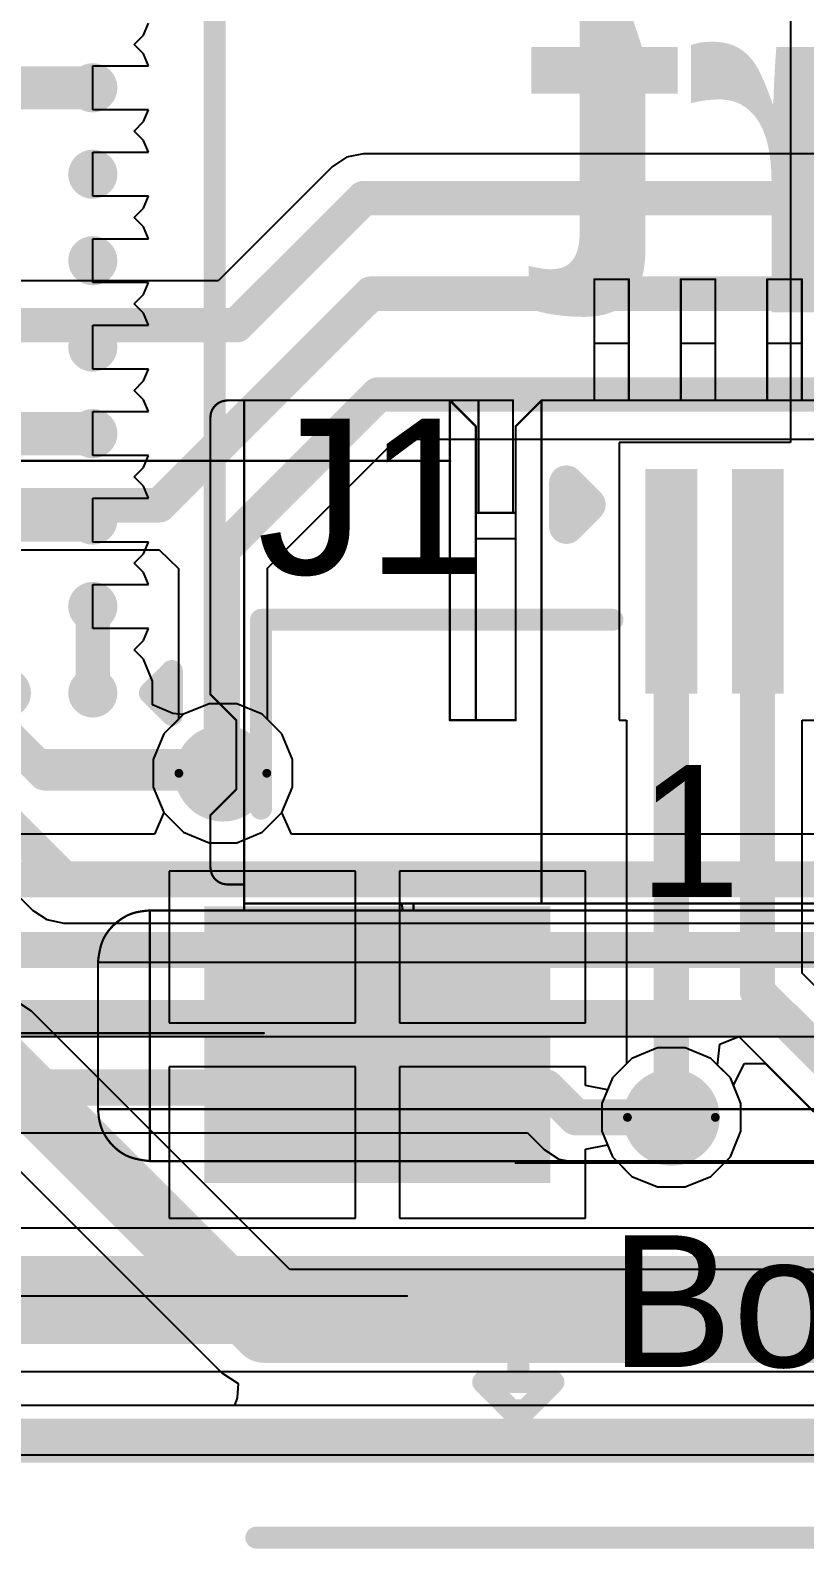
# Model space of a CAD drawing. Header units: inches. Extents: x 0 to 323, y -26 to 38.
# Drawn here: x 20.54 to 25.02, y -0.62 to 8.16 of the extents above; entities that cross this region are included whole.
import ezdxf

# ---------------------------------------------------------------- set-up
doc = ezdxf.new("R2010")
doc.units = ezdxf.units.IN
for name, color, linetype in [('Board Outline', 216, 'Continuous'), ('Bottom Layer', 5, 'Continuous'), ('Bottom Overlay', 54, 'Continuous'), ('Bottom Paste', 16, 'Continuous'), ('Bottom Solder', 6, 'Continuous'), ('Dimension', 6, 'Continuous'), ('Drill Drawing', 1, 'Continuous'), ('GND', 76, 'Continuous'), ('Mechanical 3', 76, 'Continuous'), ('Power', 16, 'Continuous'), ('Top Layer', 1, 'Continuous'), ('Top Overlay', 2, 'Continuous'), ('Top Paste', 8, 'Continuous'), ('Top Solder', 216, 'Continuous'), ('Via Holes', 16, 'Continuous')]:
    doc.layers.add(name, color=color, linetype=linetype)
doc.styles.add('Arial', font='', dxfattribs={"height": 0.2})
doc.styles.add('Arial_Bold', font='', dxfattribs={"height": 0.2})
doc.styles.get('Arial').set_extended_font_data('Arial')
doc.styles.get('Arial_Bold').set_extended_font_data('Arial', bold=True)

# ---------------------------------------------------------------- blocks, each defined once
blk = doc.blocks.new('_____2____40_B_23')
at = {"layer": 'Bottom Layer'}
h = blk.add_hatch(color=5, dxfattribs=at)
edge = h.paths.add_edge_path()
edge.add_arc((-2.75, 2), 0.1425, 0, 360)
h = blk.add_hatch(color=5, dxfattribs=at)
edge = h.paths.add_edge_path()
edge.add_arc((-2.25, 2), 0.1425, 0, 360)
h = blk.add_hatch(color=5, dxfattribs=at)
edge = h.paths.add_edge_path()
edge.add_arc((-2.75, 1.5), 0.1425, 0, 360)
h = blk.add_hatch(color=5, dxfattribs=at)
edge = h.paths.add_edge_path()
edge.add_arc((-2.75, 1), 0.1425, 0, 360)
h = blk.add_hatch(color=5, dxfattribs=at)
edge = h.paths.add_edge_path()
edge.add_arc((-2.25, 1), 0.1425, 0, 360)
h = blk.add_hatch(color=5, dxfattribs=at)
edge = h.paths.add_edge_path()
edge.add_arc((-2.75, 0.5), 0.1425, 0, 360)
h = blk.add_hatch(color=5, dxfattribs=at)
edge = h.paths.add_edge_path()
edge.add_arc((-2.25, 0.5), 0.1425, 0, 360)
h = blk.add_hatch(color=5, dxfattribs=at)
edge = h.paths.add_edge_path()
edge.add_arc((-2.75, 0), 0.1425, 0, 360)
h = blk.add_hatch(color=5, dxfattribs=at)
edge = h.paths.add_edge_path()
edge.add_arc((-2.75, -0.5), 0.1425, 0, 360)
h = blk.add_hatch(color=5, dxfattribs=at)
edge = h.paths.add_edge_path()
edge.add_arc((-2.75, -1), 0.1425, 0, 360)
h = blk.add_hatch(color=5, dxfattribs=at)
edge = h.paths.add_edge_path()
edge.add_arc((-2.75, -1.5), 0.1425, 0, 360)
h = blk.add_hatch(color=5, dxfattribs=at)
edge = h.paths.add_edge_path()
edge.add_arc((-2.25, -1.5), 0.1425, 0, 360)
at = {"layer": 'Bottom Paste'}
h = blk.add_hatch(color=16, dxfattribs=at)
edge = h.paths.add_edge_path()
edge.add_arc((-2.75, 2), 0.1425, 0, 360)
h = blk.add_hatch(color=16, dxfattribs=at)
edge = h.paths.add_edge_path()
edge.add_arc((-2.25, 2), 0.1425, 0, 360)
h = blk.add_hatch(color=16, dxfattribs=at)
edge = h.paths.add_edge_path()
edge.add_arc((-2.75, 1.5), 0.1425, 0, 360)
h = blk.add_hatch(color=16, dxfattribs=at)
edge = h.paths.add_edge_path()
edge.add_arc((-2.75, 1), 0.1425, 0, 360)
h = blk.add_hatch(color=16, dxfattribs=at)
edge = h.paths.add_edge_path()
edge.add_arc((-2.25, 1), 0.1425, 0, 360)
h = blk.add_hatch(color=16, dxfattribs=at)
edge = h.paths.add_edge_path()
edge.add_arc((-2.75, 0.5), 0.1425, 0, 360)
h = blk.add_hatch(color=16, dxfattribs=at)
edge = h.paths.add_edge_path()
edge.add_arc((-2.25, 0.5), 0.1425, 0, 360)
h = blk.add_hatch(color=16, dxfattribs=at)
edge = h.paths.add_edge_path()
edge.add_arc((-2.75, 0), 0.1425, 0, 360)
h = blk.add_hatch(color=16, dxfattribs=at)
edge = h.paths.add_edge_path()
edge.add_arc((-2.75, -0.5), 0.1425, 0, 360)
h = blk.add_hatch(color=16, dxfattribs=at)
edge = h.paths.add_edge_path()
edge.add_arc((-2.75, -1), 0.1425, 0, 360)
h = blk.add_hatch(color=16, dxfattribs=at)
edge = h.paths.add_edge_path()
edge.add_arc((-2.75, -1.5), 0.1425, 0, 360)
h = blk.add_hatch(color=16, dxfattribs=at)
edge = h.paths.add_edge_path()
edge.add_arc((-2.25, -1.5), 0.1425, 0, 360)
at = {"layer": 'Bottom Solder'}
h = blk.add_hatch(color=6, dxfattribs=at)
edge = h.paths.add_edge_path()
edge.add_arc((-2.75, 2), 0.1425, 0, 360)
h = blk.add_hatch(color=6, dxfattribs=at)
edge = h.paths.add_edge_path()
edge.add_arc((-2.25, 2), 0.1425, 0, 360)
h = blk.add_hatch(color=6, dxfattribs=at)
edge = h.paths.add_edge_path()
edge.add_arc((-2.75, 1.5), 0.1425, 0, 360)
h = blk.add_hatch(color=6, dxfattribs=at)
edge = h.paths.add_edge_path()
edge.add_arc((-2.75, 1), 0.1425, 0, 360)
h = blk.add_hatch(color=6, dxfattribs=at)
edge = h.paths.add_edge_path()
edge.add_arc((-2.25, 1), 0.1425, 0, 360)
h = blk.add_hatch(color=6, dxfattribs=at)
edge = h.paths.add_edge_path()
edge.add_arc((-2.75, 0.5), 0.1425, 0, 360)
h = blk.add_hatch(color=6, dxfattribs=at)
edge = h.paths.add_edge_path()
edge.add_arc((-2.25, 0.5), 0.1425, 0, 360)
h = blk.add_hatch(color=6, dxfattribs=at)
edge = h.paths.add_edge_path()
edge.add_arc((-2.75, 0), 0.1425, 0, 360)
h = blk.add_hatch(color=6, dxfattribs=at)
edge = h.paths.add_edge_path()
edge.add_arc((-2.75, -0.5), 0.1425, 0, 360)
h = blk.add_hatch(color=6, dxfattribs=at)
edge = h.paths.add_edge_path()
edge.add_arc((-2.75, -1), 0.1425, 0, 360)
h = blk.add_hatch(color=6, dxfattribs=at)
edge = h.paths.add_edge_path()
edge.add_arc((-2.75, -1.5), 0.1425, 0, 360)
h = blk.add_hatch(color=6, dxfattribs=at)
edge = h.paths.add_edge_path()
edge.add_arc((-2.25, -1.5), 0.1425, 0, 360)
at = {"layer": 'Bottom Overlay', "const_width": 0.127}
for points in [[(-3.4544, 2.3876), (-3.4544, -2.7178)], [(3.1496, 2.3876), (-3.4544, 2.3876)], [(-3.2072, 2.127), (-3.2072, 1.873)], [(-3.0802, 2), (-3.2072, 2.127)], [(-3.0802, 2), (-3.2072, 1.873)]]:
    blk.add_lwpolyline(points, dxfattribs=at)
at = {"layer": 'Bottom Overlay', "const_width": 0.0635}
for points in [[(-3.4861, 2.3876, 1), (-3.4226, 2.3876, 1)], [(-3.4861, 2.3876, 1), (-3.4226, 2.3876, 1)], [(-3.2389, 2.127, 1), (-3.1754, 2.127, 1)], [(-3.2389, 2.127, 1), (-3.1754, 2.127, 1)], [(-3.1119, 2, 1), (-3.0484, 2, 1)], [(-3.1119, 2, 1), (-3.0484, 2, 1)], [(-3.2389, 1.873, 1), (-3.1754, 1.873, 1)], [(-3.2389, 1.873, 1), (-3.1754, 1.873, 1)]]:
    blk.add_lwpolyline(points, format="xyb", close=True, dxfattribs=at)
blk = doc.blocks.new('AFC01_S15FCC_00_25')
at = {"layer": 'Top Layer'}
for points in [[(-3.35, 0.69), (-3.65, 0.69), (-3.65, 1.99), (-3.35, 1.99)], [(-2.85, 0.69), (-3.15, 0.69), (-3.15, 1.99), (-2.85, 1.99)], [(-4.2, -2.14), (-6.2, -2.14), (-6.2, -0.54), (-4.2, -0.54)]]:
    blk.add_hatch(color=1, dxfattribs=at).paths.add_polyline_path(points)
at = {"layer": 'Top Paste'}
for points in [[(-3.35, 0.69), (-3.65, 0.69), (-3.65, 1.99), (-3.35, 1.99)], [(-2.85, 0.69), (-3.15, 0.69), (-3.15, 1.99), (-2.85, 1.99)], [(-4.2, -2.14), (-6.2, -2.14), (-6.2, -0.54), (-4.2, -0.54)]]:
    blk.add_hatch(color=8, dxfattribs=at).paths.add_polyline_path(points)
at = {"layer": 'Top Solder'}
for points in [[(-3.35, 0.69), (-3.65, 0.69), (-3.65, 1.99), (-3.35, 1.99)], [(-2.85, 0.69), (-3.15, 0.69), (-3.15, 1.99), (-2.85, 1.99)], [(-4.2, -2.14), (-6.2, -2.14), (-6.2, -0.54), (-4.2, -0.54)]]:
    blk.add_hatch(color=216, dxfattribs=at).paths.add_polyline_path(points)
at = {"layer": 'Dimension', "const_width": 0.127}
blk.add_lwpolyline([(-5.9, -4.191), (5.9, -4.191)], dxfattribs=at)
at = {"layer": 'Dimension', "const_width": 0.0635}
blk.add_lwpolyline([(-5.9318, -4.191, 1), (-5.8683, -4.191, 1)], format="xyb", close=True, dxfattribs=at)
at = {"layer": 'Top Overlay'}
for points, const_width in [([(-4.1072, 1.9106), (-3.9802, 1.7836)], 0.2), ([(-4.1072, 1.6566), (-4.1072, 1.9106)], 0.2), ([(-4.1072, 1.6566), (-3.9802, 1.7836)], 0.2), ([(-5.8728, 1.1176), (-3.8408, 1.1176)], 0.127), ([(-5.8728, 0.0254), (-5.8728, 1.1176)], 0.127), ([(-4.385, -3.088), (-4.2072, -2.9102)], 0.127), ([(-4.2072, -2.9102), (-4.004, -2.9102)], 0.127), ([(-4.385, -3.2912), (-4.385, -3.088)], 0.127), ([(-4.5882, -3.2912), (-4.425, -3.4544)], 0.127), ([(-4.5882, -3.2912), (-4.385, -3.2912)], 0.127), ([(-4.385, -3.2912), (-4.1818, -3.2912)], 0.127), ([(-4.345, -3.4544), (-4.1818, -3.2912)], 0.127), ([(-4.425, -3.4544), (-4.345, -3.4544)], 0.127), ([(-5.441, -3.6322), (5.0362, -3.6322)], 0.127)]:
    blk.add_lwpolyline(points, dxfattribs=dict(at, const_width=const_width))
for points, const_width in [([(-4.1572, 1.9106, 1), (-4.0572, 1.9106, 1)], 0.1), ([(-4.1572, 1.9106, 1), (-4.0572, 1.9106, 1)], 0.1), ([(-4.0302, 1.7836, 1), (-3.9302, 1.7836, 1)], 0.1), ([(-4.0302, 1.7836, 1), (-3.9302, 1.7836, 1)], 0.1), ([(-4.1572, 1.6566, 1), (-4.0572, 1.6566, 1)], 0.1), ([(-4.1572, 1.6566, 1), (-4.0572, 1.6566, 1)], 0.1), ([(-5.9046, 1.1176, 1), (-5.8411, 1.1176, 1)], 0.0635), ([(-5.9046, 1.1176, 1), (-5.8411, 1.1176, 1)], 0.0635), ([(-3.8726, 1.1176, 1), (-3.8091, 1.1176, 1)], 0.0635), ([(-5.9046, 0.0254, 1), (-5.8411, 0.0254, 1)], 0.0635), ([(-4.239, -2.9102, 1), (-4.1755, -2.9102, 1)], 0.0635), ([(-4.239, -2.9102, 1), (-4.1755, -2.9102, 1)], 0.0635), ([(-4.0358, -2.9102, 1), (-3.9723, -2.9102, 1)], 0.0635), ([(-4.4168, -3.088, 1), (-4.3533, -3.088, 1)], 0.0635), ([(-4.4168, -3.088, 1), (-4.3533, -3.088, 1)], 0.0635), ([(-4.62, -3.2912, 1), (-4.5565, -3.2912, 1)], 0.0635), ([(-4.62, -3.2912, 1), (-4.5565, -3.2912, 1)], 0.0635), ([(-4.4168, -3.2912, 1), (-4.3533, -3.2912, 1)], 0.0635), ([(-4.4168, -3.2912, 1), (-4.3533, -3.2912, 1)], 0.0635), ([(-4.4168, -3.2912, 1), (-4.3533, -3.2912, 1)], 0.0635), ([(-4.2136, -3.2912, 1), (-4.1501, -3.2912, 1)], 0.0635), ([(-4.2136, -3.2912, 1), (-4.1501, -3.2912, 1)], 0.0635), ([(-4.4568, -3.4544, 1), (-4.3933, -3.4544, 1)], 0.0635), ([(-4.4568, -3.4544, 1), (-4.3933, -3.4544, 1)], 0.0635), ([(-4.3768, -3.4544, 1), (-4.3133, -3.4544, 1)], 0.0635), ([(-4.3768, -3.4544, 1), (-4.3133, -3.4544, 1)], 0.0635), ([(-5.4728, -3.6322, 1), (-5.4093, -3.6322, 1)], 0.0635)]:
    blk.add_lwpolyline(points, format="xyb", close=True, dxfattribs=dict(at, const_width=const_width))
at = {"layer": 'Top Overlay', "style": 'Arial'}
for s, p in [('1', (-3.6908, -0.485)), ('Board Edge ', (-3.8555, -3.2039))]:
    blk.add_text(s, height=0.762, dxfattribs=at).set_placement(p)

msp = doc.modelspace()

# ---------------------------------------------------------------- hatches: boundary and pattern name
at = {"layer": 'Bottom Layer'}
h = msp.add_hatch(color=5, dxfattribs=at)
edge = h.paths.add_edge_path()
edge.add_arc((21.6563, 3.8601), 0.25, 0, 360)
h = msp.add_hatch(color=5, dxfattribs=at)
edge = h.paths.add_edge_path()
edge.add_arc((24.25, 1.8698), 0.25, 0, 360)
at = {"layer": 'Bottom Solder'}
h = msp.add_hatch(color=6, dxfattribs=at)
edge = h.paths.add_edge_path()
edge.add_arc((21.6563, 3.8601), 0.15, 0, 360)
h = msp.add_hatch(color=6, dxfattribs=at)
edge = h.paths.add_edge_path()
edge.add_arc((24.25, 1.8698), 0.15, 0, 360)
at = {"layer": 'GND'}
h = msp.add_hatch(color=76, dxfattribs=at)
edge = h.paths.add_edge_path()
edge.add_arc((21.6563, 3.8601), 0.25, 0, 360)
h = msp.add_hatch(color=76, dxfattribs=at)
edge = h.paths.add_edge_path()
edge.add_arc((24.25, 1.8698), 0.25, 0, 360)
at = {"layer": 'Power'}
h = msp.add_hatch(color=16, dxfattribs=at)
edge = h.paths.add_edge_path()
edge.add_arc((21.6563, 3.8601), 0.25, 0, 360)
h = msp.add_hatch(color=16, dxfattribs=at)
edge = h.paths.add_edge_path()
edge.add_arc((24.25, 1.8698), 0.25, 0, 360)
at = {"layer": 'Top Layer'}
h = msp.add_hatch(color=1, dxfattribs=at)
edge = h.paths.add_edge_path()
edge.add_arc((21.6563, 3.8601), 0.25, 0, 360)
h = msp.add_hatch(color=1, dxfattribs=at)
edge = h.paths.add_edge_path()
edge.add_arc((24.25, 1.8698), 0.25, 0, 360)
at = {"layer": 'Top Solder'}
h = msp.add_hatch(color=216, dxfattribs=at)
edge = h.paths.add_edge_path()
edge.add_arc((21.6563, 3.8601), 0.15, 0, 360)
h = msp.add_hatch(color=216, dxfattribs=at)
edge = h.paths.add_edge_path()
edge.add_arc((24.25, 1.8698), 0.15, 0, 360)
at = {"layer": 'Via Holes'}
h = msp.add_hatch(color=7, dxfattribs=at)
edge = h.paths.add_edge_path()
edge.add_arc((21.6563, 3.8601), 0.15, 0, 360)
h = msp.add_hatch(color=7, dxfattribs=at)
edge = h.paths.add_edge_path()
edge.add_arc((24.25, 1.8698), 0.15, 0, 360)

# ---------------------------------------------------------------- linework, layer by layer
at = {"layer": 'Board Outline', "const_width": 0.254}
msp.add_lwpolyline([(0, 0), (38, 0)], dxfattribs=at)
at = {"layer": 'Bottom Layer'}
for p, q in [((21.1975, 8.1288), (21.226, 8.1976)), ((21.1433, 8.0746), (21.1975, 8.1288)), ((21.1975, 8.0204), (21.1433, 8.0746)), ((21.226, 7.9516), (21.1975, 8.0204)), ((20.9044, 7.6976), (20.9044, 7.9516)), ((20.9044, 7.9516), (21.226, 7.9516)), ((21.226, 7.6976), (20.9044, 7.6976)), ((21.1975, 7.6288), (21.226, 7.6976)), ((21.1433, 7.5746), (21.1975, 7.6288)), ((21.1975, 7.5204), (21.1433, 7.5746)), ((21.226, 7.4516), (21.1975, 7.5204)), ((20.9044, 7.1976), (20.9044, 7.4516)), ((20.9044, 7.4516), (21.226, 7.4516)), ((21.226, 7.1976), (20.9044, 7.1976)), ((21.1433, 7.0746), (21.1975, 7.1288)), ((21.1975, 7.1288), (21.226, 7.1976)), ((21.1975, 7.0204), (21.1433, 7.0746)), ((20.9044, 6.6976), (20.9044, 6.9516)), ((20.9044, 6.9516), (21.226, 6.9516)), ((21.226, 6.9516), (21.1975, 7.0204)), ((21.226, 6.6976), (20.9044, 6.6976)), ((21.1975, 6.6288), (21.226, 6.6976)), ((21.1433, 6.5746), (21.1975, 6.6288)), ((21.1975, 6.5204), (21.1433, 6.5746)), ((21.226, 6.4516), (21.1975, 6.5204)), ((20.9044, 6.1976), (20.9044, 6.4516)), ((20.9044, 6.4516), (21.226, 6.4516)), ((21.226, 6.1976), (20.9044, 6.1976)), ((21.1975, 6.1288), (21.226, 6.1976)), ((21.1433, 6.0746), (21.1975, 6.1288)), ((21.1975, 6.0204), (21.1433, 6.0746)), ((21.226, 5.9516), (21.1975, 6.0204)), ((20.9044, 5.6976), (20.9044, 5.9516)), ((20.9044, 5.9516), (21.226, 5.9516)), ((21.226, 5.6976), (20.9044, 5.6976)), ((21.1433, 5.5746), (21.1975, 5.6288)), ((21.1975, 5.6288), (21.226, 5.6976)), ((21.1975, 5.5204), (21.1433, 5.5746)), ((20.9044, 5.1976), (20.9044, 5.4516)), ((20.9044, 5.4516), (21.226, 5.4516)), ((21.226, 5.4516), (21.1975, 5.5204)), ((21.226, 5.1976), (20.9044, 5.1976)), ((21.1975, 5.1288), (21.226, 5.1976)), ((21.1433, 5.0746), (21.1975, 5.1288)), ((21.1975, 5.0204), (21.1433, 5.0746)), ((21.226, 4.9516), (21.1975, 5.0204)), ((20.9044, 4.6976), (20.9044, 4.9516)), ((20.9044, 4.9516), (21.226, 4.9516)), ((21.226, 4.6976), (20.9044, 4.6976)), ((21.1975, 4.6288), (21.226, 4.6976)), ((21.1433, 4.5746), (21.1975, 4.6288)), ((21.1975, 4.5204), (21.1433, 4.5746)), ((21.2501, 4.3934), (21.1975, 4.5204)), ((21.2501, 4.2559), (21.2501, 4.3934)), ((21.3671, 4.2064), (21.2501, 4.2559)), ((21.5763, 4.2625), (21.4284, 4.2013)), ((21.7364, 4.2625), (21.5763, 4.2625)), ((21.8843, 4.2013), (21.7364, 4.2625)), ((21.4276, 4.2004), (21.3671, 4.2064)), ((21.4284, 4.2013), (21.4276, 4.2004)), ((21.9975, 4.0881), (21.8843, 4.2013)), ((22.0587, 3.9402), (21.9975, 4.0881)), ((22.0587, 3.7801), (22.0587, 3.9402)), ((21.9975, 3.6322), (22.0587, 3.7801)), ((22.0534, 3.5085), (21.9975, 3.6322)), ((20.1579, 3.4663), (20.555, 3.0692)), ((25.2519, 3.5085), (22.0534, 3.5085)), ((20.555, 3.0692), (20.6384, 3.0134)), ((20.6384, 3.0134), (20.7369, 2.9939)), ((20.7369, 2.9939), (25.1453, 2.9939)), ((20.5494, 2.4833), (20.436, 2.5591)), ((22.0427, 0.9901), (20.5494, 2.4833)), ((24.0221, 2.211), (23.9089, 2.0978)), ((24.17, 2.2722), (24.0221, 2.211)), ((24.3301, 2.2722), (24.17, 2.2722)), ((24.478, 2.211), (24.3301, 2.2722)), ((24.5911, 2.0978), (24.478, 2.211)), ((23.9089, 2.0978), (23.8476, 1.9499)), ((24.6524, 1.9499), (24.5911, 2.0978)), ((23.8476, 1.9499), (23.8476, 1.7898)), ((24.6524, 1.7898), (24.6524, 1.9499)), ((23.8476, 1.7898), (23.9089, 1.6419)), ((24.5911, 1.6419), (24.6524, 1.7898)), ((23.9089, 1.6419), (24.0221, 1.5287)), ((24.478, 1.5287), (24.5911, 1.6419)), ((20.4712, 1.5726), (21.6506, 0.3932)), ((24.0221, 1.5287), (24.17, 1.4674)), ((24.3301, 1.4674), (24.478, 1.5287)), ((24.17, 1.4674), (24.3301, 1.4674)), ((29.826, 0.9901), (22.0427, 0.9901)), ((21.6506, 0.3932), (21.745, 0.3302)), ((21.745, 0.3302), (21.7398, 0.2485)), ((21.7238, 0.2032), (8.3343, 0.2032)), ((21.7398, 0.2485), (21.7238, 0.2032))]:
    msp.add_line(p, q, dxfattribs=at)
for points, const_width in [([(20.4044, 7.8246), (20.9044, 7.8246)], 0.25), ([(20.4044, 5.8246), (20.9044, 5.8246)], 0.25), ([(20.4044, 5.3246), (20.9044, 5.3246)], 0.25), ([(20.9044, 4.3246), (20.9044, 4.8246)], 0.2), ([(19.9044, 4.0837), (20.7369, 3.2512)], 0.2), ([(20.4044, 4.0821), (20.6264, 3.8601)], 0.2), ([(20.6264, 3.8601), (21.6563, 3.8601)], 0.2), ([(20.7369, 3.2512), (25.2519, 3.2512)], 0.2), ([(20.3022, 2.2361), (21.8979, 0.6404)], 0.381), ([(21.8979, 0.6404), (29.9708, 0.6404)], 0.381)]:
    msp.add_lwpolyline(points, dxfattribs=dict(at, const_width=const_width))
for points, const_width in [([(20.8419, 7.8246, 1), (20.9669, 7.8246, 1)], 0.125), ([(20.8419, 5.8246, 1), (20.9669, 5.8246, 1)], 0.125), ([(20.8419, 5.3246, 1), (20.9669, 5.3246, 1)], 0.125), ([(20.8544, 4.8246, 1), (20.9544, 4.8246, 1)], 0.1), ([(20.8544, 4.3246, 1), (20.9544, 4.3246, 1)], 0.1), ([(20.5764, 3.8601, 1), (20.6764, 3.8601, 1)], 0.1), ([(20.5764, 3.8601, 1), (20.6764, 3.8601, 1)], 0.1), ([(21.6063, 3.8601, 1), (21.7063, 3.8601, 1)], 0.1), ([(20.6869, 3.2512, 1), (20.7869, 3.2512, 1)], 0.1), ([(20.6869, 3.2512, 1), (20.7869, 3.2512, 1)], 0.1), ([(21.8026, 0.6404, 1), (21.9931, 0.6404, 1)], 0.1905), ([(21.8026, 0.6404, 1), (21.9931, 0.6404, 1)], 0.1905)]:
    msp.add_lwpolyline(points, format="xyb", close=True, dxfattribs=dict(at, const_width=const_width))
at = {"layer": 'Drill Drawing'}
for points, const_width in [([(21.9103, 3.8601, 1), (21.4023, 3.8601, 1)], 0.0508), ([(21.3896, 3.8601, 1), (21.415, 3.8601, 1)], 0.0254), ([(21.8976, 3.8601, 1), (21.923, 3.8601, 1)], 0.0254), ([(24.504, 1.8698, 1), (23.996, 1.8698, 1)], 0.0508), ([(23.9833, 1.8698, 1), (24.0087, 1.8698, 1)], 0.0254), ([(24.4913, 1.8698, 1), (24.5167, 1.8698, 1)], 0.0254)]:
    msp.add_lwpolyline(points, format="xyb", close=True, dxfattribs=dict(at, const_width=const_width))
at = {"layer": 'GND'}
for p, q in [((21.5763, 4.2625), (21.4284, 4.2013)), ((21.7364, 4.2625), (21.5763, 4.2625)), ((21.8843, 4.2013), (21.7364, 4.2625)), ((21.4284, 4.2013), (21.3152, 4.0881)), ((21.9975, 4.0881), (21.8843, 4.2013)), ((21.3152, 4.0881), (21.2539, 3.9402)), ((22.0587, 3.9402), (21.9975, 4.0881)), ((21.2539, 3.9402), (21.2539, 3.7801)), ((22.0587, 3.7801), (22.0587, 3.9402)), ((21.2539, 3.7801), (21.3152, 3.6322)), ((21.9975, 3.6322), (22.0587, 3.7801)), ((21.3152, 3.6322), (21.4284, 3.519)), ((21.8843, 3.519), (21.9975, 3.6322)), ((21.4284, 3.519), (21.5763, 3.4577)), ((21.7364, 3.4577), (21.8843, 3.519)), ((21.5763, 3.4577), (21.7364, 3.4577)), ((24.0221, 2.211), (23.9089, 2.0978)), ((24.17, 2.2722), (24.0221, 2.211)), ((24.3301, 2.2722), (24.17, 2.2722)), ((24.478, 2.211), (24.3301, 2.2722)), ((24.5911, 2.0978), (24.478, 2.211)), ((23.9089, 2.0978), (23.8476, 1.9499)), ((24.6524, 1.9499), (24.5911, 2.0978)), ((23.8476, 1.9499), (23.8476, 1.7898)), ((24.6524, 1.7898), (24.6524, 1.9499)), ((23.8476, 1.7898), (23.9089, 1.6419)), ((24.5911, 1.6419), (24.6524, 1.7898)), ((23.9089, 1.6419), (24.0221, 1.5287)), ((24.478, 1.5287), (24.5911, 1.6419)), ((24.0221, 1.5287), (24.17, 1.4674)), ((24.3301, 1.4674), (24.478, 1.5287)), ((24.17, 1.4674), (24.3301, 1.4674)), ((37.7698, 0.2032), (0.2032, 0.2032))]:
    msp.add_line(p, q, dxfattribs=at)
at = {"layer": 'Mechanical 3', "const_width": 0.0127}
for points in [[(23.8042, 6.7168), (24.0042, 6.7168)], [(23.8042, 6.0168), (23.8042, 6.7168)], [(24.0042, 6.0168), (24.0042, 6.7168)], [(24.3042, 6.0168), (24.3042, 6.7168)], [(24.3042, 6.7168), (24.5042, 6.7168)], [(24.5042, 6.0168), (24.5042, 6.7168)], [(24.8042, 6.7168), (25.0042, 6.7168)], [(24.8042, 6.0168), (24.8042, 6.7168)], [(25.0042, 6.0168), (25.0042, 6.7168)], [(23.8042, 6.3468), (24.0042, 6.3468)], [(24.3042, 6.3468), (24.5042, 6.3468)], [(24.8042, 6.3468), (25.0042, 6.3468)], [(21.6842, 6.0168), (22.9832, 6.0168)], [(21.7792, 3.0668), (21.7792, 6.0168)], [(22.9692, 4.1668), (22.9692, 6.0168)], [(22.9692, 6.0168), (23.1192, 5.8668)], [(22.9832, 6.0168), (23.1342, 6.0168)], [(22.9832, 6.0028), (22.9832, 6.0168)], [(23.1342, 5.3668), (23.1342, 6.0168)], [(23.1342, 6.0168), (23.3342, 6.0168)], [(23.3342, 5.3668), (23.3342, 6.0168)], [(23.3492, 5.8668), (23.4992, 6.0168)], [(23.4992, 3.1068), (23.4992, 6.0168)], [(23.4992, 6.0168), (28.7992, 6.0168)], [(21.5842, 4.3168), (21.5842, 5.9168)], [(23.1192, 4.1668), (23.1192, 5.8668)], [(23.3492, 4.1668), (23.3492, 5.8668)], [(18.9992, 5.6668), (22.9716, 5.6668)], [(18.9992, 5.6668), (22.9716, 5.6668)], [(23.1192, 5.3668), (23.3492, 5.3668)], [(23.1192, 5.2168), (23.3492, 5.2168)], [(21.5842, 4.3168), (21.7342, 4.1668)], [(21.7342, 3.7668), (21.7342, 4.1668)], [(22.9692, 4.1668), (23.3492, 4.1668)], [(21.5842, 3.6168), (21.7342, 3.7668)], [(21.5842, 3.3168), (21.5842, 3.6168)], [(21.6842, 3.2168), (21.7792, 3.2168)], [(21.7792, 3.1068), (30.5192, 3.1068)], [(22.6896, 3.1068), (22.6967, 3.0668)], [(22.7592, 3.0668), (22.7592, 3.1068)], [(21.2342, 3.0668), (31.0642, 3.0668)], [(21.2342, 2.7668), (21.2342, 3.0668)], [(20.9342, 1.9168), (20.9342, 2.7668)], [(20.9342, 2.7668), (21.2342, 2.7668)], [(21.2342, 2.7668), (31.0642, 2.7668)], [(21.2342, 1.9168), (21.2342, 2.7668)], [(12.9492, 2.3368), (20.8939, 2.3368)], [(12.9492, 2.3368), (20.8939, 2.3368)], [(13.9492, 2.3568), (21.8939, 2.3568)], [(13.9492, 2.3568), (21.8939, 2.3568)], [(15.2492, 2.3368), (23.1939, 2.3368)], [(15.2492, 2.3368), (23.1939, 2.3368)], [(16.2492, 2.3368), (24.1939, 2.3368)], [(16.2492, 2.3368), (24.1939, 2.3368)], [(17.2492, 2.3368), (25.1939, 2.3368)], [(17.2492, 2.3368), (25.1939, 2.3368)], [(18.2492, 2.3368), (26.1939, 2.3368)], [(18.2492, 2.3368), (26.1939, 2.3368)], [(19.2492, 2.3368), (27.1939, 2.3368)], [(19.2492, 2.3368), (27.1939, 2.3368)], [(20.9342, 1.9168), (21.2342, 1.9168)], [(21.2342, 1.9168), (31.0642, 1.9168)], [(21.2342, 1.6168), (21.2342, 1.9168)], [(21.2342, 1.6168), (31.0642, 1.6168)], [(23.3492, 1.6068), (23.3492, 1.6168)], [(23.3492, 1.6068), (28.9492, 1.6068)], [(18.7492, 0.8368), (22.7216, 0.8368)], [(18.7492, 0.8368), (22.7216, 0.8368)], [(1.9992, -0.0832), (35.9992, -0.0832)]]:
    msp.add_lwpolyline(points, dxfattribs=at)
at = {"layer": 'Mechanical 3', "const_width": 0.00635}
for points in [[(23.801, 6.7168, 1), (23.8074, 6.7168, 1)], [(23.801, 6.7168, 1), (23.8074, 6.7168, 1)], [(24.001, 6.7168, 1), (24.0074, 6.7168, 1)], [(24.001, 6.7168, 1), (24.0074, 6.7168, 1)], [(24.301, 6.7168, 1), (24.3074, 6.7168, 1)], [(24.301, 6.7168, 1), (24.3074, 6.7168, 1)], [(24.501, 6.7168, 1), (24.5074, 6.7168, 1)], [(24.501, 6.7168, 1), (24.5074, 6.7168, 1)], [(24.801, 6.7168, 1), (24.8074, 6.7168, 1)], [(24.801, 6.7168, 1), (24.8074, 6.7168, 1)], [(25.001, 6.7168, 1), (25.0074, 6.7168, 1)], [(25.001, 6.7168, 1), (25.0074, 6.7168, 1)], [(23.801, 6.3468, 1), (23.8074, 6.3468, 1)], [(24.001, 6.3468, 1), (24.0074, 6.3468, 1)], [(24.301, 6.3468, 1), (24.3074, 6.3468, 1)], [(24.501, 6.3468, 1), (24.5074, 6.3468, 1)], [(24.801, 6.3468, 1), (24.8074, 6.3468, 1)], [(25.001, 6.3468, 1), (25.0074, 6.3468, 1)], [(21.6103, 5.9875, 1), (21.6166, 5.9875, 1)], [(21.6103, 5.9875, 1), (21.6166, 5.9875, 1)], [(21.6222, 5.9979, 1), (21.6286, 5.9979, 1)], [(21.6222, 5.9979, 1), (21.6286, 5.9979, 1)], [(21.6356, 6.006, 1), (21.6419, 6.006, 1)], [(21.6356, 6.006, 1), (21.6419, 6.006, 1)], [(21.6501, 6.0114, 1), (21.6564, 6.0114, 1)], [(21.6501, 6.0114, 1), (21.6564, 6.0114, 1)], [(21.681, 6.0168, 1), (21.6874, 6.0168, 1)], [(21.681, 6.0168, 1), (21.6874, 6.0168, 1)], [(21.776, 6.0168, 1), (21.7824, 6.0168, 1)], [(22.966, 6.0168, 1), (22.9724, 6.0168, 1)], [(22.966, 6.0168, 1), (22.9724, 6.0168, 1)], [(22.98, 6.0168, 1), (22.9864, 6.0168, 1)], [(22.98, 6.0168, 1), (22.9864, 6.0168, 1)], [(22.98, 6.0168, 1), (22.9864, 6.0168, 1)], [(22.98, 6.0028, 1), (22.9864, 6.0028, 1)], [(23.131, 6.0168, 1), (23.1374, 6.0168, 1)], [(23.131, 6.0168, 1), (23.1374, 6.0168, 1)], [(23.131, 6.0168, 1), (23.1374, 6.0168, 1)], [(23.331, 6.0168, 1), (23.3374, 6.0168, 1)], [(23.331, 6.0168, 1), (23.3374, 6.0168, 1)], [(23.496, 6.0168, 1), (23.5024, 6.0168, 1)], [(23.496, 6.0168, 1), (23.5024, 6.0168, 1)], [(23.496, 6.0168, 1), (23.5024, 6.0168, 1)], [(23.801, 6.0168, 1), (23.8074, 6.0168, 1)], [(24.001, 6.0168, 1), (24.0074, 6.0168, 1)], [(24.301, 6.0168, 1), (24.3074, 6.0168, 1)], [(24.501, 6.0168, 1), (24.5074, 6.0168, 1)], [(24.801, 6.0168, 1), (24.8074, 6.0168, 1)], [(25.001, 6.0168, 1), (25.0074, 6.0168, 1)], [(21.581, 5.9168, 1), (21.5874, 5.9168, 1)], [(21.581, 5.9168, 1), (21.5874, 5.9168, 1)], [(21.5828, 5.9324, 1), (21.5891, 5.9324, 1)], [(21.5828, 5.9324, 1), (21.5891, 5.9324, 1)], [(21.5859, 5.9477, 1), (21.5923, 5.9477, 1)], [(21.5859, 5.9477, 1), (21.5923, 5.9477, 1)], [(21.5917, 5.9621, 1), (21.598, 5.9621, 1)], [(21.5917, 5.9621, 1), (21.5981, 5.9621, 1)], [(23.116, 5.8668, 1), (23.1224, 5.8668, 1)], [(23.116, 5.8668, 1), (23.1224, 5.8668, 1)], [(23.346, 5.8668, 1), (23.3524, 5.8668, 1)], [(23.346, 5.8668, 1), (23.3524, 5.8668, 1)], [(22.9684, 5.6668, 1), (22.9747, 5.6668, 1)], [(22.9684, 5.6668, 1), (22.9747, 5.6668, 1)], [(23.116, 5.3668, 1), (23.1224, 5.3668, 1)], [(23.131, 5.3668, 1), (23.1374, 5.3668, 1)], [(23.331, 5.3668, 1), (23.3374, 5.3668, 1)], [(23.346, 5.3668, 1), (23.3524, 5.3668, 1)], [(23.116, 5.2168, 1), (23.1224, 5.2168, 1)], [(23.346, 5.2168, 1), (23.3524, 5.2168, 1)], [(21.581, 4.3168, 1), (21.5874, 4.3168, 1)], [(21.581, 4.3168, 1), (21.5874, 4.3168, 1)], [(21.731, 4.1668, 1), (21.7374, 4.1668, 1)], [(21.731, 4.1668, 1), (21.7374, 4.1668, 1)], [(22.966, 4.1668, 1), (22.9724, 4.1668, 1)], [(22.966, 4.1668, 1), (22.9724, 4.1668, 1)], [(23.116, 4.1668, 1), (23.1224, 4.1668, 1)], [(23.346, 4.1668, 1), (23.3524, 4.1668, 1)], [(23.346, 4.1668, 1), (23.3524, 4.1668, 1)], [(21.731, 3.7668, 1), (21.7374, 3.7668, 1)], [(21.731, 3.7668, 1), (21.7374, 3.7668, 1)], [(21.581, 3.6168, 1), (21.5874, 3.6168, 1)], [(21.581, 3.6168, 1), (21.5874, 3.6168, 1)], [(21.581, 3.3168, 1), (21.5874, 3.3168, 1)], [(21.581, 3.3168, 1), (21.5874, 3.3168, 1)], [(21.5864, 3.2859, 1), (21.5927, 3.2859, 1)], [(21.5864, 3.2859, 1), (21.5927, 3.2859, 1)], [(21.5918, 3.2714, 1), (21.5982, 3.2714, 1)], [(21.5918, 3.2714, 1), (21.5982, 3.2714, 1)], [(21.5999, 3.258, 1), (21.6063, 3.258, 1)], [(21.5999, 3.258, 1), (21.6063, 3.258, 1)], [(21.6103, 3.2461, 1), (21.6166, 3.2461, 1)], [(21.6103, 3.2461, 1), (21.6166, 3.2461, 1)], [(21.6357, 3.2275, 1), (21.6421, 3.2275, 1)], [(21.6357, 3.2275, 1), (21.6421, 3.2275, 1)], [(21.6502, 3.2217, 1), (21.6565, 3.2217, 1)], [(21.6502, 3.2217, 1), (21.6565, 3.2217, 1)], [(21.6654, 3.2186, 1), (21.6717, 3.2186, 1)], [(21.6654, 3.2186, 1), (21.6717, 3.2186, 1)], [(21.681, 3.2168, 1), (21.6874, 3.2168, 1)], [(21.681, 3.2168, 1), (21.6874, 3.2168, 1)], [(21.776, 3.2168, 1), (21.7824, 3.2168, 1)], [(21.776, 3.1068, 1), (21.7824, 3.1068, 1)], [(22.6864, 3.1068, 1), (22.6928, 3.1068, 1)], [(22.756, 3.1068, 1), (22.7624, 3.1068, 1)], [(23.496, 3.1068, 1), (23.5024, 3.1068, 1)], [(21.0952, 3.0348, 1), (21.1016, 3.0348, 1)], [(21.0952, 3.0348, 1), (21.1016, 3.0348, 1)], [(21.1385, 3.0521, 1), (21.1449, 3.0521, 1)], [(21.1385, 3.0521, 1), (21.1449, 3.0521, 1)], [(21.1842, 3.0616, 1), (21.1905, 3.0616, 1)], [(21.1842, 3.0616, 1), (21.1905, 3.0616, 1)], [(21.231, 3.0668, 1), (21.2374, 3.0668, 1)], [(21.231, 3.0668, 1), (21.2374, 3.0668, 1)], [(21.231, 3.0668, 1), (21.2374, 3.0668, 1)], [(21.776, 3.0668, 1), (21.7824, 3.0668, 1)], [(22.6935, 3.0668, 1), (22.6998, 3.0668, 1)], [(22.756, 3.0668, 1), (22.7624, 3.0668, 1)], [(20.9634, 2.9031, 1), (20.9697, 2.9031, 1)], [(20.9634, 2.9031, 1), (20.9697, 2.9031, 1)], [(20.9877, 2.9431, 1), (20.9941, 2.9431, 1)], [(20.9877, 2.9431, 1), (20.9941, 2.9431, 1)], [(21.0188, 2.979, 1), (21.0252, 2.979, 1)], [(21.0188, 2.979, 1), (21.0252, 2.979, 1)], [(20.9471, 2.8596, 1), (20.9535, 2.8596, 1)], [(20.9471, 2.8596, 1), (20.9535, 2.8596, 1)], [(20.931, 2.7668, 1), (20.9374, 2.7668, 1)], [(20.931, 2.7668, 1), (20.9374, 2.7668, 1)], [(20.931, 2.7668, 1), (20.9374, 2.7668, 1)], [(21.231, 2.7668, 1), (21.2374, 2.7668, 1)], [(21.231, 2.7668, 1), (21.2374, 2.7668, 1)], [(21.231, 2.7668, 1), (21.2374, 2.7668, 1)], [(21.231, 2.7668, 1), (21.2374, 2.7668, 1)], [(20.8907, 2.3368, 1), (20.8971, 2.3368, 1)], [(20.8907, 2.3368, 1), (20.8971, 2.3368, 1)], [(21.8907, 2.3568, 1), (21.8971, 2.3568, 1)], [(21.8907, 2.3568, 1), (21.8971, 2.3568, 1)], [(23.1907, 2.3368, 1), (23.1971, 2.3368, 1)], [(23.1907, 2.3368, 1), (23.1971, 2.3368, 1)], [(24.1907, 2.3368, 1), (24.1971, 2.3368, 1)], [(24.1907, 2.3368, 1), (24.1971, 2.3368, 1)], [(20.931, 1.9168, 1), (20.9374, 1.9168, 1)], [(20.931, 1.9168, 1), (20.9374, 1.9168, 1)], [(20.931, 1.9168, 1), (20.9374, 1.9168, 1)], [(20.9363, 1.87, 1), (20.9426, 1.87, 1)], [(20.9363, 1.87, 1), (20.9426, 1.87, 1)], [(21.231, 1.9168, 1), (21.2374, 1.9168, 1)], [(21.231, 1.9168, 1), (21.2374, 1.9168, 1)], [(21.231, 1.9168, 1), (21.2374, 1.9168, 1)], [(21.231, 1.9168, 1), (21.2374, 1.9168, 1)], [(20.9458, 1.8243, 1), (20.9521, 1.8243, 1)], [(20.9458, 1.8243, 1), (20.9521, 1.8243, 1)], [(20.9631, 1.781, 1), (20.9694, 1.781, 1)], [(20.9631, 1.781, 1), (20.9694, 1.781, 1)], [(21.0188, 1.7046, 1), (21.0252, 1.7046, 1)], [(21.0188, 1.7046, 1), (21.0252, 1.7046, 1)], [(21.0547, 1.6735, 1), (21.061, 1.6735, 1)], [(21.0547, 1.6735, 1), (21.061, 1.6735, 1)], [(21.0948, 1.6492, 1), (21.1011, 1.6492, 1)], [(21.0948, 1.6492, 1), (21.1011, 1.6492, 1)], [(21.1382, 1.6329, 1), (21.1446, 1.6329, 1)], [(21.1382, 1.6329, 1), (21.1446, 1.6329, 1)], [(21.231, 1.6168, 1), (21.2374, 1.6168, 1)], [(21.231, 1.6168, 1), (21.2374, 1.6168, 1)], [(21.231, 1.6168, 1), (21.2374, 1.6168, 1)], [(23.346, 1.6168, 1), (23.3524, 1.6168, 1)], [(23.346, 1.6068, 1), (23.3524, 1.6068, 1)], [(23.346, 1.6068, 1), (23.3524, 1.6068, 1)], [(22.7184, 0.8368, 1), (22.7247, 0.8368, 1)], [(22.7184, 0.8368, 1), (22.7247, 0.8368, 1)]]:
    msp.add_lwpolyline(points, format="xyb", close=True, dxfattribs=at)
at = {"layer": 'Mechanical 3', "const_width": 0.0127}
for points in [[(21.5949, 5.9621, -0.075939), (21.6135, 5.9875)], [(21.6135, 5.9875, -0.03942), (21.6254, 5.9979)], [(21.6254, 5.9979, -0.045044), (21.6388, 6.006)], [(21.6388, 6.006, -0.04655), (21.6533, 6.0114)], [(21.6533, 6.0114, -0.036489), (21.6842, 6.0168)], [(21.5842, 5.9168, -0.011541), (21.5859, 5.9324)], [(21.5859, 5.9324, -0.03541), (21.5891, 5.9477)], [(21.5891, 5.9477, -0.047013), (21.5949, 5.9621)], [(21.5896, 3.2859, -0.036489), (21.5842, 3.3168)], [(21.595, 3.2714, -0.04655), (21.5896, 3.2859)], [(21.6031, 3.258, -0.045044), (21.595, 3.2714)], [(21.6135, 3.2461, -0.03942), (21.6031, 3.258)], [(21.6389, 3.2275, -0.075939), (21.6135, 3.2461)], [(21.6534, 3.2217, -0.047013), (21.6389, 3.2275)], [(21.6686, 3.2186, -0.03541), (21.6534, 3.2217)], [(21.6842, 3.2168, -0.011541), (21.6686, 3.2186)], [(21.022, 2.979, -0.075939), (21.0984, 3.0348)], [(21.0984, 3.0348, -0.047013), (21.1417, 3.0521)], [(21.1417, 3.0521, -0.03541), (21.1873, 3.0616)], [(21.1873, 3.0616, -0.011541), (21.2342, 3.0668)], [(20.9503, 2.8596, -0.04655), (20.9666, 2.9031)], [(20.9666, 2.9031, -0.045044), (20.9909, 2.9431)], [(20.9909, 2.9431, -0.03942), (21.022, 2.979)], [(20.9342, 2.7668, -0.036489), (20.9503, 2.8596)], [(20.9394, 1.87, -0.011541), (20.9342, 1.9168)], [(20.9489, 1.8243, -0.03541), (20.9394, 1.87)], [(20.9662, 1.781, -0.047013), (20.9489, 1.8243)], [(21.022, 1.7046, -0.075939), (20.9662, 1.781)], [(21.0579, 1.6735, -0.03942), (21.022, 1.7046)], [(21.0979, 1.6492, -0.045044), (21.0579, 1.6735)], [(21.1414, 1.6329, -0.04655), (21.0979, 1.6492)], [(21.2342, 1.6168, -0.036489), (21.1414, 1.6329)]]:
    msp.add_lwpolyline(points, format="xyb", dxfattribs=at)
at = {"layer": 'Power'}
for p, q in [((22.3719, 7.424), (22.2885, 7.3682)), ((22.4704, 7.4436), (22.3719, 7.424)), ((26.4333, 7.4436), (22.4704, 7.4436)), ((22.2885, 7.3682), (21.6292, 6.709)), ((21.6292, 6.709), (20.2556, 6.709)), ((21.9137, 5.0464), (22.6606, 5.7933)), ((22.6606, 5.7933), (26.9383, 5.7933)), ((20.2556, 5.1529), (21.2886, 5.1529)), ((21.2886, 5.1529), (21.399, 5.0453)), ((21.399, 5.0453), (21.399, 4.1719)), ((21.9137, 4.1719), (21.9137, 5.0464)), ((21.399, 4.1719), (21.3152, 4.0881)), ((21.9975, 4.0881), (21.9137, 4.1719)), ((21.3152, 4.0881), (21.2539, 3.9402)), ((22.0587, 3.9402), (21.9975, 4.0881)), ((21.2539, 3.9402), (21.2539, 3.7801)), ((22.0587, 3.7801), (22.0587, 3.9402)), ((21.2539, 3.7801), (21.3152, 3.6322)), ((21.9975, 3.6322), (22.0587, 3.7801)), ((21.3152, 3.6322), (21.2602, 3.5076)), ((22.0524, 3.5076), (21.9975, 3.6322)), ((21.2602, 3.5076), (20.0819, 3.5076)), ((25.8539, 3.5076), (22.0524, 3.5076)), ((24.6088, 2.0553), (24.6726, 2.1823)), ((24.6726, 2.1823), (24.7921, 2.1823)), ((24.7921, 2.1823), (25.0721, 1.9023)), ((24.6524, 1.9499), (24.6088, 2.0553)), ((24.6524, 1.7898), (24.6524, 1.9499)), ((20.4121, 1.781), (23.4173, 1.781)), ((23.4173, 1.781), (23.5135, 1.6849)), ((24.5911, 1.6419), (24.6524, 1.7898)), ((23.5135, 1.6849), (23.5983, 1.6282)), ((23.5983, 1.6282), (23.6984, 1.6083)), ((23.6984, 1.6083), (23.9425, 1.6083)), ((23.9425, 1.6083), (24.0221, 1.5287)), ((24.478, 1.5287), (24.5911, 1.6419)), ((24.0221, 1.5287), (24.17, 1.4674)), ((24.3301, 1.4674), (24.478, 1.5287)), ((24.17, 1.4674), (24.3301, 1.4674)), ((28.601, 1.2282), (20.397, 1.2282)), ((17.5204, 0.3995), (28.7726, 0.3995)), ((37.7698, 0.2032), (0.2032, 0.2032))]:
    msp.add_line(p, q, dxfattribs=at)
for points, const_width in [([(21.7358, 6.4516), (22.4704, 7.1862)], 0.2), ([(22.4704, 7.1862), (26.745, 7.1862)], 0.2), ([(21.2886, 5.4102), (22.5122, 6.6338)], 0.2), ([(22.5122, 6.6338), (28.1684, 6.6338)], 0.2), ([(18.4338, 6.4516), (21.7358, 6.4516)], 0.2), ([(21.6563, 5.1529), (22.554, 6.0506)], 0.2), ([(22.554, 6.0506), (27.25, 6.0506)], 0.2), ([(18.5862, 5.4102), (21.2886, 5.4102)], 0.2), ([(21.6563, 3.8601), (21.6563, 5.1529)], 0.2), ([(19.9735, 3.246), (26.9448, 3.246)], 0.2083), ([(19.6598, 2.838), (27.1378, 2.838)], 0.2083), ([(17.5409, 2.4438), (24.9005, 2.4438)], 0.2083), ([(24.9005, 2.4438), (25.4745, 1.8698)], 0.2083), ([(11.9965, 2.0426), (23.5257, 2.0426)], 0.2083), ([(23.5257, 2.0426), (23.6984, 1.8698)], 0.2083), ([(23.6984, 1.8698), (24.25, 1.8698)], 0.2083), ([(17.5204, 0.8138), (28.7726, 0.8138)], 0.508)]:
    msp.add_lwpolyline(points, dxfattribs=dict(at, const_width=const_width))
for points, const_width in [([(22.4204, 7.1862, 1), (22.5204, 7.1862, 1)], 0.1), ([(22.4204, 7.1862, 1), (22.5204, 7.1862, 1)], 0.1), ([(22.4622, 6.6338, 1), (22.5622, 6.6338, 1)], 0.1), ([(22.4622, 6.6338, 1), (22.5622, 6.6338, 1)], 0.1), ([(21.6858, 6.4516, 1), (21.7858, 6.4516, 1)], 0.1), ([(21.6858, 6.4516, 1), (21.7858, 6.4516, 1)], 0.1), ([(22.504, 6.0506, 1), (22.604, 6.0506, 1)], 0.1), ([(22.504, 6.0506, 1), (22.604, 6.0506, 1)], 0.1), ([(21.2386, 5.4102, 1), (21.3386, 5.4102, 1)], 0.1), ([(21.2386, 5.4102, 1), (21.3386, 5.4102, 1)], 0.1), ([(21.6063, 5.1529, 1), (21.7063, 5.1529, 1)], 0.1), ([(21.6063, 5.1529, 1), (21.7063, 5.1529, 1)], 0.1), ([(21.6063, 3.8601, 1), (21.7063, 3.8601, 1)], 0.1), ([(24.8484, 2.4438, 1), (24.9526, 2.4438, 1)], 0.1041), ([(24.8484, 2.4438, 1), (24.9526, 2.4438, 1)], 0.1041), ([(23.4736, 2.0426, 1), (23.5777, 2.0426, 1)], 0.1041), ([(23.4736, 2.0426, 1), (23.5777, 2.0426, 1)], 0.1041), ([(23.6464, 1.8698, 1), (23.7505, 1.8698, 1)], 0.1041), ([(23.6464, 1.8698, 1), (23.7505, 1.8698, 1)], 0.1041), ([(24.1979, 1.8698, 1), (24.3021, 1.8698, 1)], 0.1041)]:
    msp.add_lwpolyline(points, format="xyb", close=True, dxfattribs=dict(at, const_width=const_width))
at = {"layer": 'Top Layer'}
for p, q in [((24.9392, 10.3629), (24.9392, 5.7724)), ((24.9392, 5.7724), (23.9476, 5.7724)), ((23.9476, 5.7724), (23.9476, 4.1676)), ((21.5763, 4.2625), (21.4284, 4.2013)), ((21.7364, 4.2625), (21.5763, 4.2625)), ((21.8843, 4.2013), (21.7364, 4.2625)), ((21.4284, 4.2013), (21.3152, 4.0881)), ((21.9975, 4.0881), (21.8843, 4.2013)), ((23.9476, 4.1676), (23.991, 4.1676)), ((23.991, 4.1676), (23.991, 2.1799)), ((25.0064, 2.7042), (25.0064, 4.1676)), ((25.0064, 4.1676), (25.8148, 4.1676)), ((21.3152, 4.0881), (21.2539, 3.9402)), ((22.0587, 3.9402), (21.9975, 4.0881)), ((21.2539, 3.9402), (21.2539, 3.7801)), ((22.0587, 3.7801), (22.0587, 3.9402)), ((21.2539, 3.7801), (21.3152, 3.6322)), ((21.9975, 3.6322), (22.0587, 3.7801)), ((21.3152, 3.6322), (21.4284, 3.519)), ((21.8843, 3.519), (21.9975, 3.6322)), ((21.4284, 3.519), (21.5763, 3.4577)), ((21.7364, 3.4577), (21.8843, 3.519)), ((21.5763, 3.4577), (21.7364, 3.4577)), ((22.423, 3.2932), (21.3468, 3.2932)), ((21.3468, 3.2932), (21.3468, 2.417)), ((22.423, 2.417), (22.423, 3.2932)), ((23.7532, 3.2932), (22.677, 3.2932)), ((22.677, 3.2932), (22.677, 2.417)), ((23.7532, 2.417), (23.7532, 3.2932)), ((25.4384, 2.2722), (25.0064, 2.7042)), ((21.3468, 2.417), (22.423, 2.417)), ((22.677, 2.417), (23.7532, 2.417)), ((24.5168, 2.1721), (24.5295, 2.2927)), ((24.5295, 2.2927), (24.6409, 2.3372)), ((24.6409, 2.3372), (25.0721, 1.906)), ((22.423, 2.163), (21.3468, 2.163)), ((21.3468, 2.163), (21.3468, 1.2868)), ((22.423, 1.2868), (22.423, 2.163)), ((23.7532, 2.163), (22.677, 2.163)), ((22.677, 2.163), (22.677, 1.2868)), ((23.7532, 2.0538), (23.7532, 2.163)), ((23.991, 2.1799), (23.9089, 2.0978)), ((24.5911, 2.0978), (24.5168, 2.1721)), ((23.8802, 2.0286), (23.7532, 2.0538)), ((23.9089, 2.0978), (23.8802, 2.0286)), ((24.6524, 1.9499), (24.5911, 2.0978)), ((24.6524, 1.7898), (24.6524, 1.9499)), ((24.5911, 1.6419), (24.6524, 1.7898)), ((23.7532, 1.6858), (23.8802, 1.7111)), ((23.7532, 1.2868), (23.7532, 1.6858)), ((23.8802, 1.7111), (23.9089, 1.6419)), ((23.9089, 1.6419), (24.0221, 1.5287)), ((24.478, 1.5287), (24.5911, 1.6419)), ((24.0221, 1.5287), (24.17, 1.4674)), ((24.3301, 1.4674), (24.478, 1.5287)), ((24.17, 1.4674), (24.3301, 1.4674)), ((21.3468, 1.2868), (22.423, 1.2868)), ((22.677, 1.2868), (23.7532, 1.2868)), ((37.7698, 0.2032), (19.6576, 0.2032))]:
    msp.add_line(p, q, dxfattribs=at)
at = {"layer": 'Top Layer', "const_width": 0.2032}
for points in [[(24.25, 1.8698), (24.25, 4.97)], [(24.7474, 4.9675), (24.75, 4.97)], [(24.7474, 2.5969), (24.7474, 4.9675)], [(24.7474, 2.5969), (25.4745, 1.8698)]]:
    msp.add_lwpolyline(points, dxfattribs=at)
at = {"layer": 'Top Layer', "const_width": 0.1016}
for points in [[(24.1992, 4.97, 1), (24.3008, 4.97, 1)], [(24.6966, 4.9675, 1), (24.7982, 4.9675, 1)], [(24.6966, 4.9675, 1), (24.7982, 4.9675, 1)], [(24.6992, 4.97, 1), (24.8008, 4.97, 1)], [(24.6966, 2.5969, 1), (24.7982, 2.5969, 1)], [(24.6966, 2.5969, 1), (24.7982, 2.5969, 1)], [(24.1992, 1.8698, 1), (24.3008, 1.8698, 1)]]:
    msp.add_lwpolyline(points, format="xyb", close=True, dxfattribs=at)

# ---------------------------------------------------------------- block references
at = {"rotation": 180}
msp.add_blockref('_____2____40_B_23', (18.1544, 6.3246), dxfattribs=at)
msp.add_blockref('AFC01_S15FCC_00_25', (27.75, 3.63))

# ---------------------------------------------------------------- texts
at = {"layer": 'Bottom Overlay', "style": 'Arial_Bold', "text_generation_flag": 2}
msp.add_text('MIC Port', height=2, rotation=360, dxfattribs=at).set_placement((34.8742, 6.5253))
at = {"layer": 'Top Overlay', "style": 'Arial'}
msp.add_text('J1', height=0.89916, dxfattribs=at).set_placement((21.8544, 5.0116))

doc.saveas('drawing.dxf')
